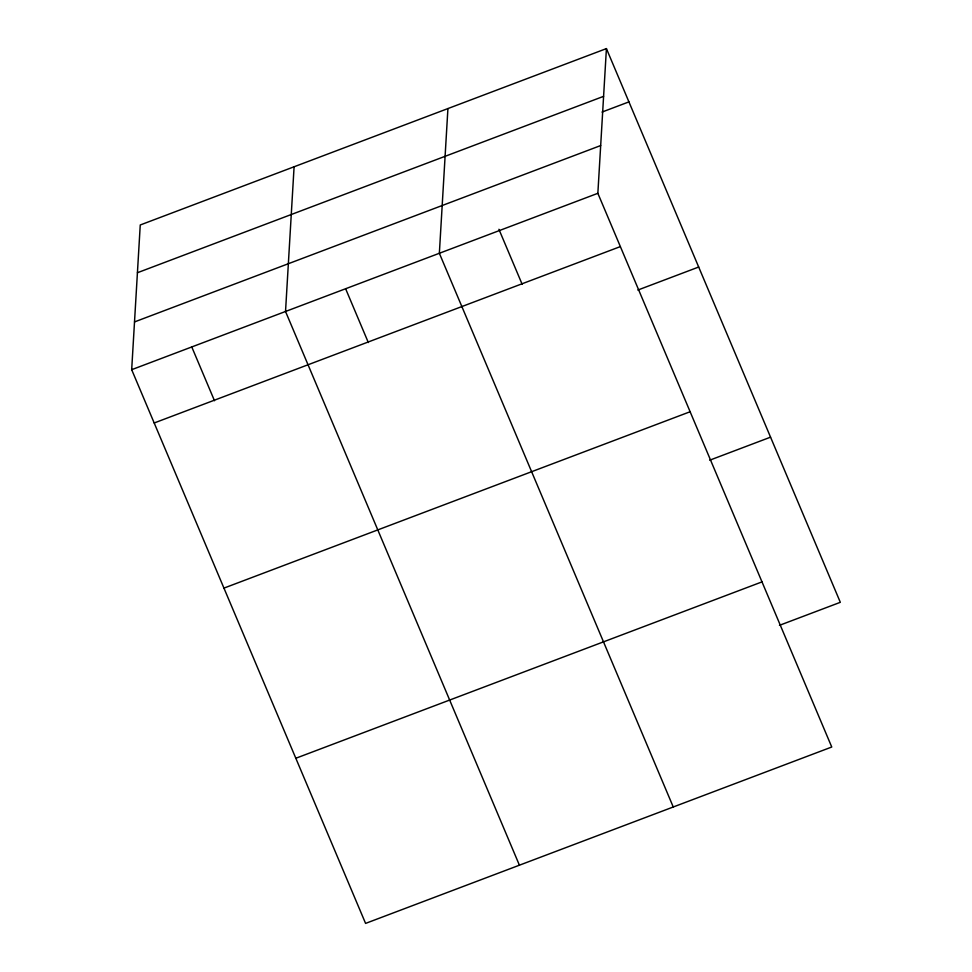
<?xml version="1.0" encoding="UTF-8"?>
<svg xmlns="http://www.w3.org/2000/svg" width="972" height="972" viewBox="0 0 972 972"><rect width="100%" height="100%" fill="white"/><g stroke="black" fill="none" stroke-linecap="round" stroke-linejoin="round"><path stroke-width="1.46" d="M606.419 48.6L597.853 193.306L831.753 747.018L365.581 923.4L131.682 369.688L140.247 224.982L606.419 48.6L840.318 602.312L779.459 625.336M294.091 166.771L285.525 311.477L519.413 865.202M447.922 108.572L439.356 253.279L673.256 806.991M137.429 272.731L603.588 96.35M602.033 112.059L628.92 101.89M134.513 321.926L600.672 145.557M131.682 369.688L597.853 193.306M154.196 422.978L620.355 246.596M637.826 290.057L698.686 267.033M223.949 588.109L690.12 411.739M709.706 460.193L770.553 437.169M295.828 758.257L761.987 581.888M498.915 229.283L522.171 284.334M345.668 288.866L368.327 342.545M191.824 347.077L214.496 400.743"/></g></svg>
